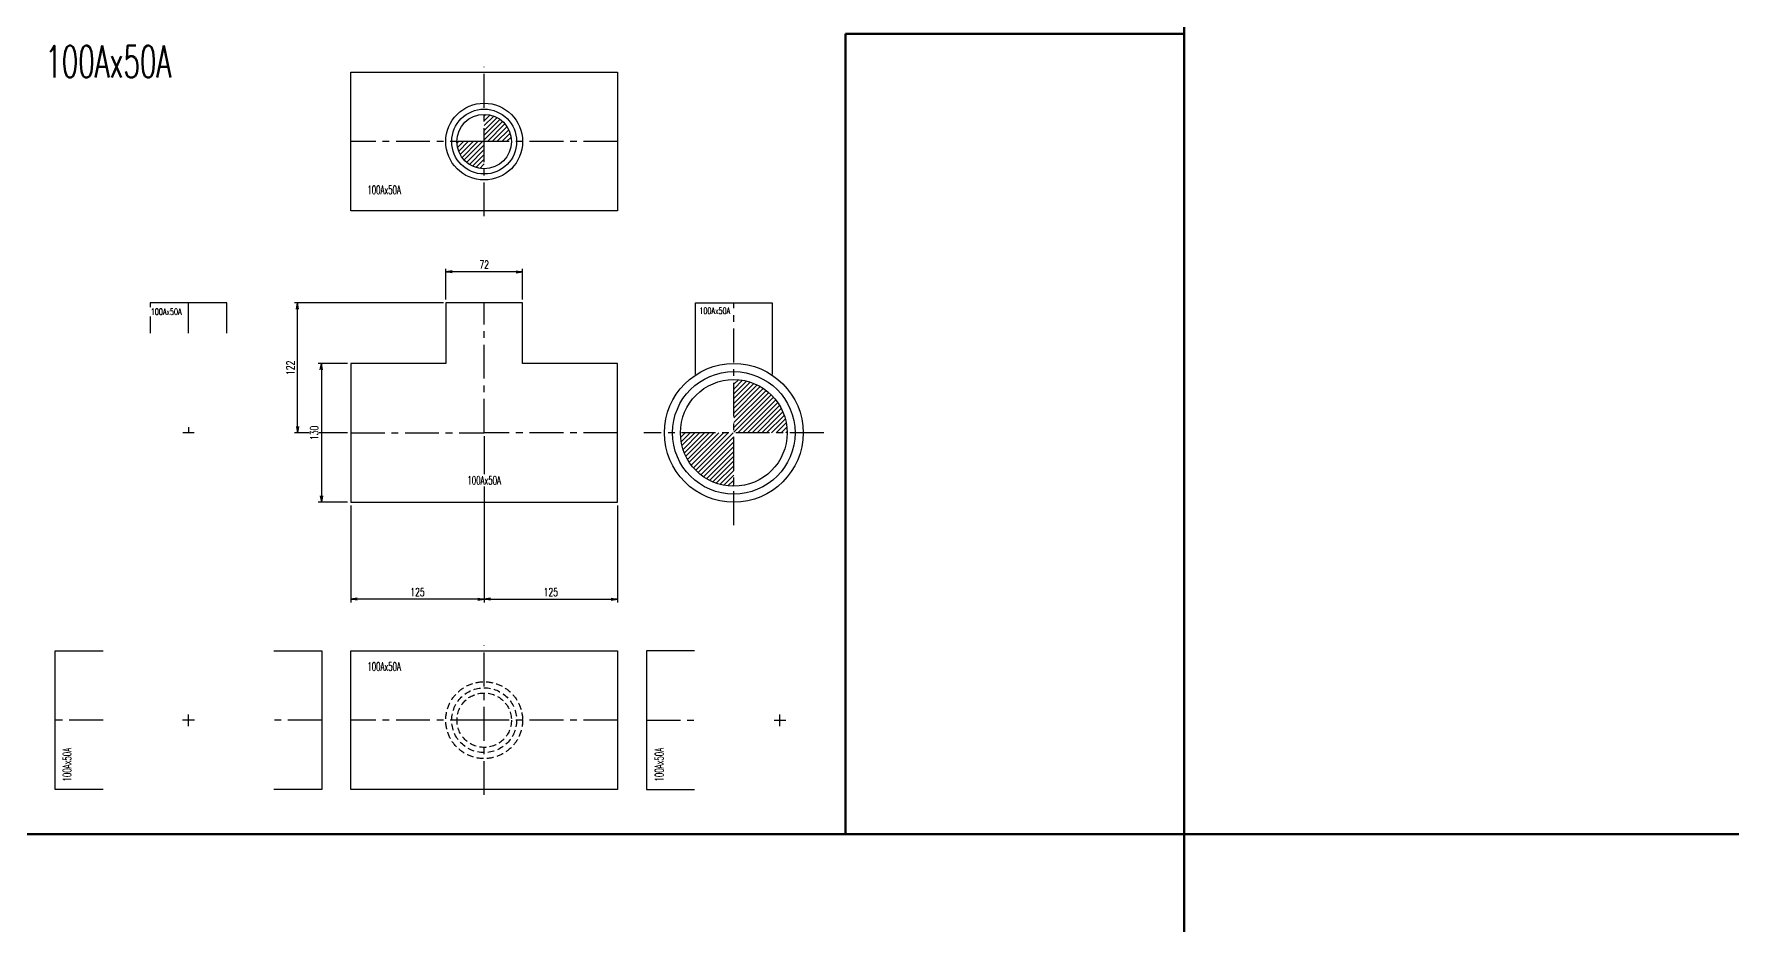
# Model space of a CAD drawing. Header units: millimetres. Extents: x 1711 to 90196, y -23291 to 8516.
# Drawn here: x 29102 to 30693, y -2888 to -2052 of the extents above; entities that cross this region are included whole.
import ezdxf

# ---------------------------------------------------------------- set-up
doc = ezdxf.new("R2010")
doc.units = ezdxf.units.MM
doc.header["$PDMODE"] = 35
doc.linetypes.add('CENTER', pattern=[50.8, 31.75, -6.35, 6.35, -6.35])
doc.linetypes.add('HIDDEN', pattern=[9.525, 6.35, -3.175])
doc.layers.add('line', color=153, linetype='Continuous', lineweight=50)
for name, color, linetype in [('寸法', 2, 'Continuous'), ('配管-CVP', 4, 'Continuous'), ('＃配管（PVC)', 21, 'Continuous')]:
    doc.layers.add(name, color=color, linetype=linetype)
doc.styles.add('kpk', font='romans.shx', dxfattribs={"width": 0.7, "bigfont": 'extfont2.shx'})
doc.styles.get("Standard").update_dxf_attribs({"font": 'romans.shx', "bigfont": 'extfont.shx'})
doc.dimstyles.new('KPK-3', dxfattribs={"dimscale": 3, "dimtxt": 2.5, "dimasz": 2, "dimexe": 1, "dimexo": 1, "dimgap": 1, "dimtad": 3, "dimdec": 1, "dimdsep": 46, "dimtxsty": 'kpk', "dimblk": 'OPEN', "dimcen": 2.5, "dimclrd": 2, "dimclre": 2, "dimclrt": 4, "dimadec": 1, "dimazin": 2, "dimtfac": 1, "dimtdec": 1, "dimtmove": 0, "dimatfit": 2, "dimldrblk": 'OPEN', "dimfxl": 0, "dimlwd": -1, "dimlwe": -1, "dimarcsym": 0})

# ---------------------------------------------------------------- blocks, each defined once
blk = doc.blocks.new('_Open')
at = {"color": 0, "linetype": 'ByBlock', "lineweight": -2}
for p, q in [((-1, 0.17), (0, 0)), ((-1, -0.17), (0, 0)), ((0, 0), (-1, 0))]:
    blk.add_line(p, q, dxfattribs=at)
blk = doc.blocks.new('*D2848')
at = {"layer": 'Defpoints', "color": 0, "transparency": 16777216}
for p in [(29523.8, -2426.3), (29398.8, -2491.3), (29398.8, -2582.2)]:
    blk.add_point(p, dxfattribs=at)
at = {"layer": '寸法', "color": 2, "transparency": 16777216}
for p, q in [((29523.8, -2429.3), (29523.8, -2585.2)), ((29398.8, -2494.3), (29398.8, -2585.2)), ((29517.8, -2582.2), (29404.8, -2582.2))]:
    blk.add_line(p, q, dxfattribs=at)
at = {"layer": '寸法', "color": 2, "transparency": 16777216, "xscale": 6, "yscale": 6, "zscale": 6, "rotation": 180}
blk.add_blockref('_Open', (29398.8, -2582.2), dxfattribs=at)
at = {"layer": '寸法', "color": 2, "transparency": 16777216, "xscale": 6, "yscale": 6, "zscale": 6}
blk.add_blockref('_Open', (29523.8, -2582.2), dxfattribs=at)
at = {"layer": '寸法', "color": 4, "transparency": 16777216, "insert": (29461.3, -2575.5), "char_height": 7.5, "attachment_point": 5, "style": 'kpk', "bg_fill": 3, "box_fill_scale": 1.1, "bg_fill_color": 256, "bg_fill_true_color": 13158600, "bg_fill_transparency": 0}
blk.add_mtext('125', dxfattribs=at)
blk = doc.blocks.new('*D2849')
at = {"layer": 'Defpoints', "color": 0, "transparency": 16777216}
for p in [(29523.8, -2426.3), (29648.8, -2491.3), (29648.8, -2582.2)]:
    blk.add_point(p, dxfattribs=at)
at = {"layer": '寸法', "color": 2, "transparency": 16777216}
for p, q in [((29523.8, -2429.3), (29523.8, -2585.2)), ((29648.8, -2494.3), (29648.8, -2585.2)), ((29529.8, -2582.2), (29642.8, -2582.2))]:
    blk.add_line(p, q, dxfattribs=at)
at = {"layer": '寸法', "color": 2, "transparency": 16777216, "xscale": 6, "yscale": 6, "zscale": 6, "rotation": 180}
blk.add_blockref('_Open', (29523.8, -2582.2), dxfattribs=at)
at = {"layer": '寸法', "color": 2, "transparency": 16777216, "xscale": 6, "yscale": 6, "zscale": 6}
blk.add_blockref('_Open', (29648.8, -2582.2), dxfattribs=at)
at = {"layer": '寸法', "color": 4, "transparency": 16777216, "insert": (29586.3, -2575.5), "char_height": 7.5, "attachment_point": 5, "style": 'kpk', "bg_fill": 3, "box_fill_scale": 1.1, "bg_fill_color": 256, "bg_fill_true_color": 13158600, "bg_fill_transparency": 0}
blk.add_mtext('125', dxfattribs=at)
blk = doc.blocks.new('*D2850')
at = {"layer": 'Defpoints', "color": 0, "transparency": 16777216}
for p in [(29348.9, -2304.3), (29488.8, -2304.3), (29398.8, -2426.3)]:
    blk.add_point(p, dxfattribs=at)
at = {"layer": '寸法', "color": 2, "transparency": 16777216}
for p, q in [((29485.8, -2304.3), (29345.9, -2304.3)), ((29348.9, -2420.3), (29348.9, -2310.3)), ((29395.8, -2426.3), (29345.9, -2426.3))]:
    blk.add_line(p, q, dxfattribs=at)
at = {"layer": '寸法', "color": 2, "transparency": 16777216, "xscale": 6, "yscale": 6, "zscale": 6}
for p, rotation in [((29348.9, -2304.3), 90), ((29348.9, -2426.3), 270)]:
    blk.add_blockref('_Open', p, dxfattribs=dict(at, rotation=rotation))
at = {"layer": '寸法', "color": 4, "transparency": 16777216, "insert": (29342.2, -2365.3), "char_height": 7.5, "attachment_point": 5, "rotation": 90, "style": 'kpk', "bg_fill": 3, "box_fill_scale": 1.1, "bg_fill_color": 256, "bg_fill_true_color": 13158600, "bg_fill_transparency": 0}
blk.add_mtext('122', dxfattribs=at)
blk = doc.blocks.new('100A×50A-RT-上面')
at = {"layer": '＃配管（PVC)'}
h = blk.add_hatch(dxfattribs=at)
h.set_pattern_fill('ANSI31', color=252)
h.set_pattern_definition([(45, (-29453.1168, 2240.4753), (-2.24506403, 2.24506403), [])])
h.paths.add_polyline_path([(0, 0), (-25.5, 0, 0.414214), (0, -25.5)])
h.paths.add_polyline_path([(0, 25.5), (0, 0), (25.5, 0, 0.414214)])
at = {"layer": '＃配管（PVC)', "color": 2, "linetype": 'CENTER'}
blk.add_line((0, -70), (0, 70), dxfattribs=at)
at = {"layer": '＃配管（PVC)', "color": 0, "linetype": 'ByBlock'}
blk.add_lwpolyline([(-125, -65), (-125, 65), (125, 65), (125, -65)], close=True, dxfattribs=at)
at = {"layer": '＃配管（PVC)', "color": 2, "linetype": 'CENTER'}
blk.add_lwpolyline([(125, 0), (0, 0), (-125, 0)], dxfattribs=at)
at = {"layer": '＃配管（PVC)', "color": 0, "linetype": 'ByBlock'}
for radius in [36, 30.4, 25.5]:
    blk.add_circle((0, 0), radius, dxfattribs=at)
at = {"layer": 'Defpoints', "color": 6, "linetype": 'ByBlock', "insert": (-93.8, -45.3), "char_height": 8, "attachment_point": 5, "style": 'kpk', "bg_fill": 3, "box_fill_scale": 1.2, "bg_fill_color": 256, "bg_fill_transparency": 0}
blk.add_mtext('{\\W0.6;100Ax50A}', dxfattribs=at)
blk = doc.blocks.new('100A×50A-RT-半(50A)')
at = {"layer": '＃配管（PVC)', "color": 2, "linetype": 'CENTER'}
for p, q in [((5.3, 0), (-5.2, 0)), ((0, 5.3), (0, 0))]:
    blk.add_line(p, q, dxfattribs=at)
at = {"layer": '＃配管（PVC)', "color": 0, "linetype": 'ByBlock'}
blk.add_lwpolyline([(36, 93.5), (36, 122), (-36, 122), (-36, 93.5)], dxfattribs=at)
at = {"layer": 'Defpoints', "color": 6, "linetype": 'ByBlock', "insert": (-20.9, 113.5), "char_height": 6, "attachment_point": 5, "style": 'kpk', "bg_fill": 3, "box_fill_scale": 1.2, "bg_fill_color": 256, "bg_fill_transparency": 0}
blk.add_mtext('{\\W0.6;100Ax50A}', dxfattribs=at)
at = {"layer": '＃配管（PVC)', "color": 2, "linetype": 'CENTER'}
blk.add_lwpolyline([(0, 93.5), (0, 122)], dxfattribs=at)
blk = doc.blocks.new('100A×50A-RT-正面')
at = {"layer": '＃配管（PVC)', "color": 2, "linetype": 'CENTER'}
for p, q in [((0, 0), (0, 122)), ((-125, 0), (0, 0)), ((125, 0), (0, 0))]:
    blk.add_line(p, q, dxfattribs=at)
at = {"layer": '＃配管（PVC)', "color": 0, "linetype": 'ByBlock'}
blk.add_lwpolyline([(125, -65), (125, 65), (36, 65), (36, 122), (-36, 122), (-36, 65), (-125, 65), (-125, -65)], close=True, dxfattribs=at)
at = {"layer": 'Defpoints', "color": 6, "linetype": 'ByBlock', "insert": (0, -44.5), "char_height": 8, "attachment_point": 5, "style": 'kpk', "bg_fill": 3, "box_fill_scale": 1.2, "bg_fill_color": 256, "bg_fill_transparency": 0}
blk.add_mtext('{\\W0.6;100Ax50A}', dxfattribs=at)
blk = doc.blocks.new('100A×50A-RT-側面')
at = {"layer": '＃配管（PVC)'}
h = blk.add_hatch(dxfattribs=at)
h.set_pattern_fill('ANSI31', color=252)
h.set_pattern_definition([(45, (-29687.066, 2513.4753), (-2.24506403, 2.24506403), [])])
h.paths.add_polyline_path([(0, 0), (-50, 0, 0.414214), (0, -50)])
h.paths.add_polyline_path([(0, 50), (0, 0), (50, 0, 0.414214)])
at = {"layer": '＃配管（PVC)', "color": 2, "linetype": 'CENTER'}
for p, q in [((0, -86.4), (0, 122)), ((84.4, 0), (-84.4, 0))]:
    blk.add_line(p, q, dxfattribs=at)
at = {"layer": '＃配管（PVC)', "color": 0, "linetype": 'ByBlock'}
blk.add_lwpolyline([(-36, 54.8), (-36, 122), (36, 122), (36, 54.8)], dxfattribs=at)
for radius in [65, 57.4, 50]:
    blk.add_circle((0, 0), radius, dxfattribs=at)
at = {"layer": 'Defpoints', "color": 6, "linetype": 'ByBlock', "insert": (-17.8, 114.4), "char_height": 6, "attachment_point": 5, "style": 'kpk', "bg_fill": 3, "box_fill_scale": 1.2, "bg_fill_color": 256, "bg_fill_transparency": 0}
blk.add_mtext('{\\W0.6;100Ax50A}', dxfattribs=at)
blk = doc.blocks.new('100A×50A-RT-半（正面）')
at = {"layer": '＃配管（PVC)', "color": 2, "linetype": 'CENTER'}
for p, q in [((5.5, 0), (-5.5, 0)), ((0, -5.5), (0, 5.5))]:
    blk.add_line(p, q, dxfattribs=at)
at = {"layer": '＃配管（PVC)', "color": 0, "linetype": 'ByBlock'}
for points in [[(-80, -65), (-125, -65), (-125, 65), (-80, 65)], [(80, 65), (125, 65), (125, -65), (80, -65)]]:
    blk.add_lwpolyline(points, dxfattribs=at)
at = {"layer": '＃配管（PVC)', "color": 2, "linetype": 'CENTER'}
for points in [[(-80, 0), (-125, 0)], [(125, 0), (80, 0)]]:
    blk.add_lwpolyline(points, dxfattribs=at)
at = {"layer": 'Defpoints', "color": 6, "linetype": 'ByBlock', "insert": (-113.8, -41.7), "char_height": 8, "attachment_point": 5, "rotation": 90, "style": 'kpk', "bg_fill": 3, "box_fill_scale": 1.2, "bg_fill_color": 256, "bg_fill_transparency": 0}
blk.add_mtext('{\\W0.6;100Ax50A}', dxfattribs=at)
blk = doc.blocks.new('100A×50A-RT-下面')
at = {"layer": '＃配管（PVC)', "color": 2, "linetype": 'CENTER'}
blk.add_line((0, -70), (0, 70), dxfattribs=at)
at = {"layer": '＃配管（PVC)', "color": 0, "linetype": 'ByBlock'}
blk.add_lwpolyline([(-125, -65), (-125, 65), (125, 65), (125, -65)], close=True, dxfattribs=at)
at = {"layer": '＃配管（PVC)', "color": 2, "linetype": 'CENTER'}
blk.add_lwpolyline([(125, 0), (0, 0), (-125, 0)], dxfattribs=at)
at = {"layer": '＃配管（PVC)', "color": 252, "linetype": 'HIDDEN'}
for radius in [36, 30.4, 25.5]:
    blk.add_circle((0, 0), radius, dxfattribs=at)
at = {"layer": 'Defpoints', "color": 6, "linetype": 'ByBlock', "insert": (-93.8, 50.3), "char_height": 8, "attachment_point": 5, "style": 'kpk', "bg_fill": 3, "box_fill_scale": 1.2, "bg_fill_color": 256, "bg_fill_transparency": 0}
blk.add_mtext('{\\W0.6;100Ax50A}', dxfattribs=at)
blk = doc.blocks.new('100A×50A-RT-半（100A)')
at = {"layer": '＃配管（PVC)', "color": 2, "linetype": 'CENTER'}
for p, q in [((-5.5, 0), (5.5, 0)), ((0, -5.5), (0, 5.5))]:
    blk.add_line(p, q, dxfattribs=at)
at = {"layer": '＃配管（PVC)', "color": 0, "linetype": 'ByBlock'}
blk.add_lwpolyline([(-80, 65), (-125, 65), (-125, -65), (-80, -65)], dxfattribs=at)
at = {"layer": '＃配管（PVC)', "color": 2, "linetype": 'CENTER'}
blk.add_lwpolyline([(-125, 0), (-80, 0)], dxfattribs=at)
at = {"layer": 'Defpoints', "color": 6, "linetype": 'ByBlock', "insert": (-113.1, -41.7), "char_height": 8, "attachment_point": 5, "rotation": 90, "style": 'kpk', "bg_fill": 3, "box_fill_scale": 1.2, "bg_fill_color": 256, "bg_fill_transparency": 0}
blk.add_mtext('{\\W0.6;100Ax50A}', dxfattribs=at)
blk = doc.blocks.new('A$C6aa1e4fd')
at = {"layer": 'line'}
for p, q in [((8562.7, -100), (8562.7, -8135.9)), ((60, -4410), (17081.2, -4410))]:
    blk.add_line(p, q, dxfattribs=at)
blk.add_lwpolyline([(8245.4, -3660), (8562.7, -3660), (8562.7, -4410), (8245.4, -4410)], close=True, dxfattribs=at)
at = {"layer": 'line', "insert": (7495.3, -3685.9), "char_height": 30, "attachment_point": 4}
blk.add_mtext('{\\W0.6;100Ax50A}', dxfattribs=at)
blk = doc.blocks.new('*D3263')
at = {"layer": 'Defpoints', "color": 0, "linetype": 'ByBlock', "transparency": 16777216}
for p in [(29398.8, -2361.3), (29371.2, -2491.3), (29398.8, -2491.3)]:
    blk.add_point(p, dxfattribs=at)
at = {"layer": '寸法', "color": 2, "transparency": 16777216}
for p, q in [((29395.8, -2361.3), (29368.2, -2361.3)), ((29371.2, -2367.3), (29371.2, -2485.3)), ((29395.8, -2491.3), (29368.2, -2491.3))]:
    blk.add_line(p, q, dxfattribs=at)
at = {"layer": '寸法', "color": 2, "linetype": 'ByBlock', "transparency": 16777216, "xscale": 6, "yscale": 6, "zscale": 6}
for p, rotation in [((29371.2, -2361.3), 90), ((29371.2, -2491.3), 270)]:
    blk.add_blockref('_Open', p, dxfattribs=dict(at, rotation=rotation))
at = {"layer": '寸法', "color": 4, "linetype": 'ByBlock', "transparency": 16777216, "insert": (29364.5, -2426.3), "char_height": 7.5, "attachment_point": 5, "rotation": 90, "style": 'kpk', "bg_fill": 3, "box_fill_scale": 1.1, "bg_fill_color": 256, "bg_fill_true_color": 13158600, "bg_fill_transparency": 0}
blk.add_mtext('130', dxfattribs=at)
blk = doc.blocks.new('*D3264')
at = {"layer": 'Defpoints', "color": 0, "linetype": 'ByBlock', "transparency": 16777216}
for p in [(29487.8, -2275.4), (29487.8, -2304.3), (29559.8, -2304.3)]:
    blk.add_point(p, dxfattribs=at)
at = {"layer": '寸法', "color": 2, "transparency": 16777216}
for p, q in [((29487.8, -2301.3), (29487.8, -2272.4)), ((29553.8, -2275.4), (29493.8, -2275.4)), ((29559.8, -2301.3), (29559.8, -2272.4))]:
    blk.add_line(p, q, dxfattribs=at)
at = {"layer": '寸法', "color": 2, "linetype": 'ByBlock', "transparency": 16777216, "xscale": 6, "yscale": 6, "zscale": 6, "rotation": 180}
blk.add_blockref('_Open', (29487.8, -2275.4), dxfattribs=at)
at = {"layer": '寸法', "color": 2, "linetype": 'ByBlock', "transparency": 16777216, "xscale": 6, "yscale": 6, "zscale": 6}
blk.add_blockref('_Open', (29559.8, -2275.4), dxfattribs=at)
at = {"layer": '寸法', "color": 4, "linetype": 'ByBlock', "transparency": 16777216, "insert": (29523.8, -2268.6), "char_height": 7.5, "attachment_point": 5, "style": 'kpk', "bg_fill": 3, "box_fill_scale": 1.1, "bg_fill_color": 256, "bg_fill_true_color": 13158600, "bg_fill_transparency": 0}
blk.add_mtext('72', dxfattribs=at)

msp = doc.modelspace()

# ---------------------------------------------------------------- block references
at = {"layer": '配管-CVP'}
for name, p in [('100A×50A-RT-上面', (29523.8064, -2153.2659)), ('100A×50A-RT-半(50A)', (29246.6515, -2426.2659)), ('100A×50A-RT-側面', (29757.7556, -2426.2659)), ('100A×50A-RT-下面', (29523.8064, -2695.5662)), ('100A×50A-RT-半（正面）', (29246.6515, -2695.5662)), ('100A×50A-RT-半（100A)', (29800.9612, -2695.5662))]:
    msp.add_blockref(name, p, dxfattribs=at)

# ---------------------------------------------------------------- dimensions: what is measured, and where the dimension line sits
at = {"layer": '寸法'}
dim = msp.add_linear_dim(base=(29398.8064, -2582.2335), p1=(29523.8064, -2426.2659), p2=(29398.8064, -2491.2659), dimstyle='KPK-3', dxfattribs=at)
dim.commit()
dim.dimension.update_dxf_attribs({"geometry": '*D2848', "text_midpoint": (29461.3064, -2575.4835)})

# ---------------------------------------------------------------- next in the draw order: dimensions: what is measured, and where the dimension line sits
dim = msp.add_linear_dim(base=(29348.9307, -2304.2659), p1=(29398.8064, -2426.2659), p2=(29488.8064, -2304.2659), angle=90, dimstyle='KPK-3', dxfattribs=at)
dim.commit()
dim.dimension.update_dxf_attribs({"geometry": '*D2850', "text_midpoint": (29342.1807, -2365.2659)})
dim = msp.add_linear_dim(base=(29648.8064, -2582.2335), p1=(29523.8064, -2426.2659), p2=(29648.8064, -2491.2659), dimstyle='KPK-3', dxfattribs=at)
dim.commit()
dim.dimension.update_dxf_attribs({"geometry": '*D2849', "text_midpoint": (29586.3064, -2575.4835)})

# ---------------------------------------------------------------- next in the draw order: block references
at = {"layer": '配管-CVP'}
msp.add_blockref('100A×50A-RT-正面', (29523.8064, -2426.2659), dxfattribs=at)

# ---------------------------------------------------------------- next in the draw order: block references
at = {"layer": 'line', "linetype": 'ByBlock'}
msp.add_blockref('A$C6aa1e4fd', (21617.1739, 1607.5677), dxfattribs=at)

# ---------------------------------------------------------------- next in the draw order: dimensions: what is measured, and where the dimension line sits
at = {"layer": '寸法', "linetype": 'ByBlock'}
dim = msp.add_linear_dim(base=(29487.8064, -2275.3655), p1=(29559.8064, -2304.2659), p2=(29487.8064, -2304.2659), dimstyle='KPK-3', dxfattribs=at)
dim.commit()
dim.dimension.update_dxf_attribs({"geometry": '*D3264', "text_midpoint": (29523.8064, -2268.6155)})
dim = msp.add_linear_dim(base=(29371.2171, -2491.2659), p1=(29398.8064, -2361.2659), p2=(29398.8064, -2491.2659), angle=90, dimstyle='KPK-3', dxfattribs=at)
dim.commit()
dim.dimension.update_dxf_attribs({"geometry": '*D3263', "text_midpoint": (29364.4671, -2426.2659)})

doc.saveas('drawing.dxf')
